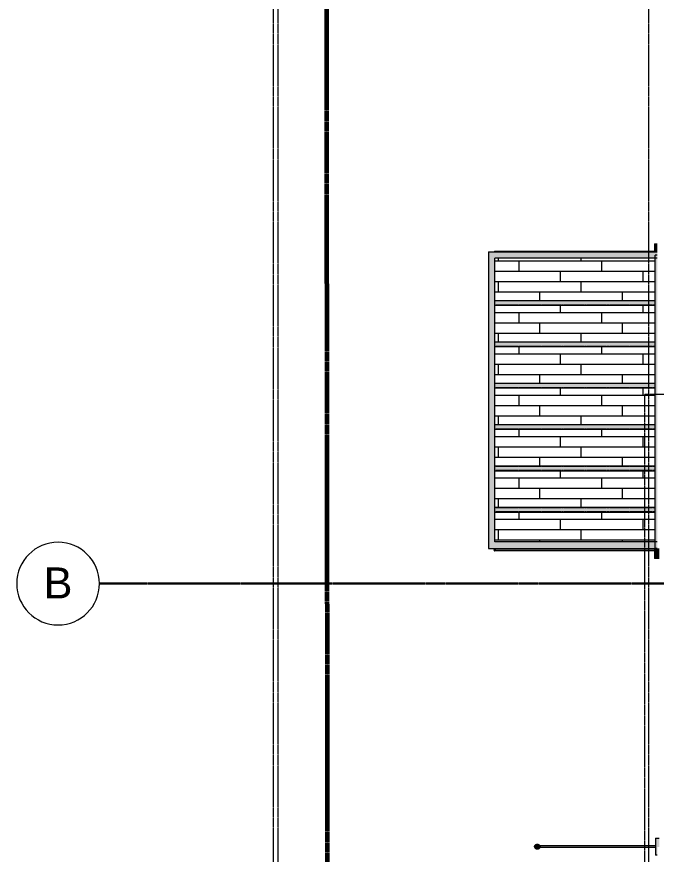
# Model space of a CAD drawing. Header units: inches. Extents: x -4110 to -1807, y 11006 to 12281.
# Drawn here: x -4109 to -3861.4, y 11430.5 to 11754.5 of the extents above; entities that cross this region are included whole.
import ezdxf

# ---------------------------------------------------------------- set-up
doc = ezdxf.new("R2010")
doc.units = ezdxf.units.IN
doc.header["$MEASUREMENT"] = 0
for name, pattern in [('Aligning Line 1_8_', [0.25, 0.125, -0.125]), ('Aligning Line 1_8__2_', [0.25, 0.125, -0.125]), ('Double Dash 3_8_', [1, 0.375, -0.125, 0.125, -0.125, 0.125, -0.125]), ('Grid Line 1_2_', [0.875, 0.5, -0.125, 0.125, -0.125]), ('Hidden 1_8_', [0.1875, 0.125, -0.0625])]:
    doc.linetypes.add(name, pattern=pattern)
for name, color, linetype, lineweight in [('0-1', 7, 'Continuous', 5), ('0-3', 7, 'Continuous', 9), ('0-4', 50, 'Double Dash 3_8_', 60), ('0-5', 165, 'Continuous', 5), ('A-FLOR-PATT-1', 35, 'Continuous', 9), ('A-WALL-4', 90, 'Continuous', 18), ('A-WALL-9', 255, 'Continuous', 18), ('C-PROP-LINE-1', 50, 'Double Dash 3_8_', 60), ('G-ANNO-SYMB-1', 147, 'Aligning Line 1_8_', 9), ('G-ANNO-SYMB-2', 147, 'Aligning Line 1_8__2_', 9), ('S-BEAM-1', 55, 'Continuous', 9), ('S-BEAM-2', 254, 'Continuous', 9), ('S-BEAM-3', 7, 'Continuous', 9), ('S-BEAM-4', 7, 'Hidden 1_8_', 9), ('S-BEAM-5', 50, 'Continuous', 60), ('S-GRID-1', 1, 'Grid Line 1_2_', 30), ('S-GRID-IDEN', 1, 'Continuous', 9), ('S-GRID-IDEN-1', 147, 'Continuous', 9)]:
    doc.layers.add(name, color=color, linetype=linetype, lineweight=lineweight)
doc.styles.add('Arial', font='arial.ttf', dxfattribs={"height": 12})

# ---------------------------------------------------------------- blocks, each defined once
blk = doc.blocks.new('CTR - 1st Phase - Unit Layouts_rvt-1-ENLARGED RCP - 2ND FLOOR PLAN - EAST')
at = {"layer": 'G-ANNO-SYMB-1'}
blk.add_line((-4009.53, 11070.36), (-4009.53, 12240.75), dxfattribs=at)
blk = doc.blocks.new('Walls 6 - Walls 1-3280336-ENLARGED RCP - 2ND FLOOR PLAN - EAST')
at = {"layer": 'S-BEAM-1'}
for points in [[(-3923.91, 11663.6), (-3923.6, 11663.6), (-3923.65, 11663.68), (-3923.83, 11663.78), (-3923.95, 11663.78), (-3924.1, 11663.68), (-3924.12, 11663.6), (-3923.95, 11663.6)], [(-3862.1, 11663.6), (-3862.1, 11663.79), (-3923.79, 11663.78), (-3923.65, 11663.68), (-3923.6, 11663.6), (-3867.13, 11663.6)]]:
    blk.add_hatch(color=256, dxfattribs=at).paths.add_polyline_path(points, flags=0)
at = {"layer": 'S-BEAM-2'}
blk.add_hatch(color=256, dxfattribs=at).paths.add_polyline_path([(-3862.1, 11663.6), (-3860.97, 11663.6), (-3860.97, 11666.66), (-3862.1, 11666.66), (-3862.1, 11663.6)], flags=0)
at = {"layer": 'S-BEAM-3'}
for p, q in [((-3923.87, 11663.79), (-3862.1, 11663.79)), ((-3862.1, 11666.66), (-3860.97, 11666.66)), ((-3862.1, 11666.66), (-3862.1, 11663.6))]:
    blk.add_line(p, q, dxfattribs=at)
for start_param, end_param in [(0, 1.047198), (5.235988, 6.283185)]:
    blk.add_ellipse((-3923.87, 11663.41), major_axis=(0, 0.375), ratio=0.850805, start_param=start_param, end_param=end_param, dxfattribs=at)
blk = doc.blocks.new('Walls 9 - Walls 1-3280345-ENLARGED RCP - 2ND FLOOR PLAN - EAST')
at = {"layer": 'S-BEAM-1'}
for points in [[(-3923.79, 11547.85), (-3923.65, 11547.95), (-3923.6, 11548.03), (-3923.56, 11548.26), (-3923.6, 11548.4), (-3923.65, 11548.48), (-3923.83, 11548.58), (-3923.95, 11548.58), (-3924.1, 11548.48), (-3924.15, 11548.4), (-3924.18, 11548.18), (-3924.15, 11548.03), (-3924.1, 11547.95), (-3923.95, 11547.85), (-3923.87, 11547.85)], [(-3923.87, 11547.84), (-3862.1, 11547.85), (-3862.1, 11548.59), (-3923.79, 11548.58), (-3923.65, 11548.48), (-3923.56, 11548.31), (-3923.56, 11548.12), (-3923.65, 11547.95), (-3923.79, 11547.85)]]:
    blk.add_hatch(color=256, dxfattribs=at).paths.add_polyline_path(points, flags=0)
at = {"layer": 'S-BEAM-2'}
blk.add_hatch(color=256, dxfattribs=at).paths.add_polyline_path([(-3860.22, 11544.96), (-3860.22, 11548.78), (-3862.1, 11548.78), (-3862.1, 11544.96), (-3860.67, 11544.96)], flags=0)
at = {"layer": 'S-BEAM-3'}
for p, q in [((-3923.87, 11548.59), (-3862.1, 11548.59)), ((-3862.1, 11547.84), (-3923.87, 11547.84)), ((-3862.1, 11548.78), (-3862.1, 11544.96)), ((-3860.22, 11544.96), (-3862.1, 11544.96))]:
    blk.add_line(p, q, dxfattribs=at)
for start_param, end_param in [(0, 3.141593), (3.141593, 6.283185)]:
    blk.add_ellipse((-3923.87, 11548.21), major_axis=(0, 0.375), ratio=0.850805, start_param=start_param, end_param=end_param, dxfattribs=at)
blk = doc.blocks.new('Walls 10 - Walls 3-3280360-ENLARGED RCP - 2ND FLOOR PLAN - EAST')
at = {"layer": 'A-WALL-9'}
for points in [[(-3926.09, 11548.78), (-3860.97, 11548.78), (-3860.97, 11548.95), (-3861.75, 11548.95), (-3861.75, 11551.31), (-3923.83, 11551.31), (-3923.83, 11661.07), (-3861.75, 11661.07), (-3861.75, 11662.28), (-3860.97, 11662.28), (-3860.97, 11663.6), (-3926.36, 11663.6), (-3926.36, 11548.78)], [(-3860.97, 11548.95), (-3860.97, 11662.28), (-3861.75, 11662.28), (-3861.75, 11548.95)]]:
    blk.add_hatch(color=256, dxfattribs=at).paths.add_polyline_path(points, flags=0)
at = {"layer": 'A-WALL-4'}
for p, q in [((-3926.36, 11663.6), (-3926.36, 11548.78)), ((-3926.36, 11663.6), (-3860.97, 11663.6)), ((-3860.97, 11661.07), (-3923.83, 11661.07)), ((-3923.83, 11551.31), (-3923.83, 11661.07)), ((-3860.97, 11662.28), (-3861.75, 11662.28)), ((-3861.75, 11548.95), (-3861.75, 11662.28)), ((-3860.97, 11551.31), (-3923.83, 11551.31)), ((-3926.36, 11548.78), (-3860.97, 11548.78)), ((-3861.75, 11548.95), (-3860.97, 11548.95))]:
    blk.add_line(p, q, dxfattribs=at)
blk = doc.blocks.new('CISC HSS Rectangular_CSA G40_21_ - HS102x51x4_8-3284483-ENLARGED RCP - 2ND FLOOR PLAN - EAST')
at = {"layer": 'S-BEAM-2'}
for points in [[(-0.62, 0.62), (30.02, 0.63), (30.02, 1), (-32.05, 1), (-32.05, 0.62)], [(-0.62, -0.62), (30.02, -0.62), (30.02, 0.62), (-32.05, 0.62), (-32.05, -0.62)], [(30.02, -1), (30.02, -0.62), (-32.05, -0.62), (-32.05, -1), (-0.62, -1)]]:
    blk.add_hatch(color=256, dxfattribs=at).paths.add_polyline_path(points, flags=0)
at = {"layer": 'S-BEAM-3'}
for p, q in [((-32.05, 1), (30.02, 1)), ((30.02, -1), (-32.05, -1))]:
    blk.add_line(p, q, dxfattribs=at)
at = {"layer": 'S-BEAM-4'}
for p, q in [((30.02, 0.81), (-32.05, 0.81)), ((30.02, -0.81), (-32.05, -0.81))]:
    blk.add_line(p, q, dxfattribs=at)
blk = doc.blocks.new('Walls 1 - Walls 1-3299424-ENLARGED RCP - 2ND FLOOR PLAN - EAST')
at = {"layer": 'S-BEAM-1'}
for points in [[(-3907.42, 11433.03), (-3907.2, 11433.08), (-3907.05, 11433.19), (-3907, 11433.31), (-3906.99, 11433.5), (-3907.05, 11433.62), (-3907.21, 11433.73), (-3907.42, 11433.78), (-3907.63, 11433.73), (-3907.78, 11433.61), (-3907.85, 11433.45), (-3907.79, 11433.21), (-3907.71, 11433.12), (-3907.52, 11433.04)], [(-3861.72, 11433.03), (-3861.72, 11433.78), (-3907.31, 11433.76), (-3907.12, 11433.68), (-3907, 11433.54), (-3906.98, 11433.36), (-3907.05, 11433.19), (-3907.21, 11433.07), (-3907.31, 11433.03), (-3867.13, 11433.03)]]:
    blk.add_hatch(color=256, dxfattribs=at).paths.add_polyline_path(points, flags=0)
at = {"layer": 'S-BEAM-2'}
blk.add_hatch(color=256, dxfattribs=at).paths.add_polyline_path([(-3860.97, 11430.15), (-3860.97, 11433.2), (-3860.22, 11433.2), (-3860.22, 11436.65), (-3861.72, 11436.65), (-3861.72, 11430.15)], flags=0)
at = {"layer": 'S-BEAM-3'}
for p, q in [((-3907.42, 11433.78), (-3861.72, 11433.78)), ((-3861.72, 11436.65), (-3860.22, 11436.65)), ((-3861.72, 11436.65), (-3861.72, 11430.15)), ((-3861.72, 11433.03), (-3907.42, 11433.03)), ((-3860.97, 11430.15), (-3861.72, 11430.15))]:
    blk.add_line(p, q, dxfattribs=at)
at = {"layer": 'S-BEAM-5', "flags": 128}
for points in [[(-3907.42, 11433.03), (-3907.52, 11433.04), (-3907.62, 11433.07), (-3907.71, 11433.12), (-3907.78, 11433.19), (-3907.83, 11433.27), (-3907.85, 11433.36), (-3907.85, 11433.45), (-3907.83, 11433.54), (-3907.78, 11433.62), (-3907.71, 11433.68), (-3907.62, 11433.73), (-3907.52, 11433.77), (-3907.42, 11433.78)], [(-3907.42, 11433.78), (-3907.31, 11433.77), (-3907.21, 11433.73), (-3907.12, 11433.68), (-3907.05, 11433.62), (-3907, 11433.54), (-3906.98, 11433.45), (-3906.98, 11433.36), (-3907, 11433.27), (-3907.05, 11433.19), (-3907.12, 11433.12), (-3907.21, 11433.07), (-3907.31, 11433.04), (-3907.42, 11433.03)]]:
    blk.add_lwpolyline(points, dxfattribs=at)
blk = doc.blocks.new('Family - ___-1878357-ENLARGED RCP - 2ND FLOOR PLAN - EAST')
at = {"layer": 'C-PROP-LINE-1'}
blk.add_line((-3989.42, 12089.69), (-3988.36, 11070.36), dxfattribs=at)
blk = doc.blocks.new('CTR - 1st Phase - Shell_rvt-1-ENLARGED RCP - 2ND FLOOR PLAN - EAST')
at = {"layer": 'A-FLOR-PATT-1'}
h = blk.add_hatch(dxfattribs=at)
h.set_pattern_fill('FP_29', color=256, style=0, pattern_type=2)
h.set_pattern_definition([(180, (-2298.484, 12196.139), (5e-16, 4), []), (90, (-2298.484, 12196.139), (8, 8), [4, -28]), (90, (-2314.484, 12200.139), (8, 8), [4, -28])])
h.paths.add_polyline_path([(-3923.83, 11551.31), (-3861.75, 11551.31), (-3861.75, 11562.75), (-3923.83, 11562.75), (-3923.83, 11564.75), (-3861.75, 11564.75), (-3861.75, 11578.75), (-3923.83, 11578.75), (-3923.83, 11580.75), (-3861.75, 11580.75), (-3861.75, 11594.75), (-3923.83, 11594.75), (-3923.83, 11596.75), (-3861.75, 11596.75), (-3861.75, 11610.75), (-3923.83, 11610.75), (-3923.83, 11612.75), (-3861.75, 11612.75), (-3861.75, 11626.75), (-3923.83, 11626.75), (-3923.83, 11628.75), (-3861.75, 11628.75), (-3861.75, 11642.75), (-3923.83, 11642.75), (-3923.83, 11644.75), (-3861.75, 11644.75), (-3861.75, 11661.07), (-3923.83, 11661.07), (-3923.83, 11552.91)], flags=0)
at = {"layer": '0-3'}
for name, p in [('Walls 6 - Walls 1-3280336-ENLARGED RCP - 2ND FLOOR PLAN - EAST', (0, 0)), ('Walls 10 - Walls 3-3280360-ENLARGED RCP - 2ND FLOOR PLAN - EAST', (0, 0)), ('CISC HSS Rectangular_CSA G40_21_ - HS102x51x4_8-3284483-ENLARGED RCP - 2ND FLOOR PLAN - EAST', (-3891.78, 11643.75)), ('CISC HSS Rectangular_CSA G40_21_ - HS102x51x4_8-3284483-ENLARGED RCP - 2ND FLOOR PLAN - EAST', (-3891.78, 11627.75)), ('CISC HSS Rectangular_CSA G40_21_ - HS102x51x4_8-3284483-ENLARGED RCP - 2ND FLOOR PLAN - EAST', (-3891.78, 11611.75)), ('CISC HSS Rectangular_CSA G40_21_ - HS102x51x4_8-3284483-ENLARGED RCP - 2ND FLOOR PLAN - EAST', (-3891.78, 11595.75)), ('CISC HSS Rectangular_CSA G40_21_ - HS102x51x4_8-3284483-ENLARGED RCP - 2ND FLOOR PLAN - EAST', (-3891.78, 11579.75)), ('CISC HSS Rectangular_CSA G40_21_ - HS102x51x4_8-3284483-ENLARGED RCP - 2ND FLOOR PLAN - EAST', (-3891.78, 11563.75)), ('Walls 9 - Walls 1-3280345-ENLARGED RCP - 2ND FLOOR PLAN - EAST', (0, 0)), ('Walls 1 - Walls 1-3299424-ENLARGED RCP - 2ND FLOOR PLAN - EAST', (0, 0))]:
    blk.add_blockref(name, p, dxfattribs=at)
at = {"layer": '0-4'}
blk.add_blockref('Family - ___-1878357-ENLARGED RCP - 2ND FLOOR PLAN - EAST', (0, 0), dxfattribs=at)
blk = doc.blocks.new('CTR - 1st Phase -Stairs _ Elevators_rvt-1-ENLARGED RCP - 2ND FLOOR PLAN - EAST')
at = {"layer": 'G-ANNO-SYMB-1'}
for p in [(-3865.75, 11388.71), (-3429.67, 11608.39)]:
    blk.add_line(p, (-3865.75, 11608.39), dxfattribs=at)
blk = doc.blocks.new('Grid - Grid Head - Circle-1738874-ENLARGED RCP - 2ND FLOOR PLAN - EAST')
at = {"layer": 'S-GRID-IDEN-1'}
for start, end in [(360, 180), (180, 360)]:
    blk.add_arc((0, 0), 0.25, start, end, dxfattribs=at)
blk = doc.blocks.new('CTR - 1st Phase - Structure_rvt-1-ENLARGED RCP - 2ND FLOOR PLAN - EAST')
at = {"layer": 'G-ANNO-SYMB-2'}
for p, q in [((-4007.78, 11070.36), (-4007.78, 12243.6)), ((-3864.19, 11070.36), (-3864.19, 12122.03))]:
    blk.add_line(p, q, dxfattribs=at)
at = {"layer": 'S-GRID-1'}
blk.add_line((-1807.14, 11535.19), (-4076.95, 11535.19), dxfattribs=at)
at = {"layer": '0-5', "xscale": 63.99999999999997, "yscale": 63.99999999999997, "zscale": 63.99999999999997, "rotation": 89.99999999999986}
blk.add_blockref('Grid - Grid Head - Circle-1738874-ENLARGED RCP - 2ND FLOOR PLAN - EAST', (-4092.95, 11535.19), dxfattribs=at)
at = {"layer": 'S-GRID-IDEN', "insert": (-4098.55, 11541.44), "char_height": 12, "width": 13.534, "attachment_point": 1, "style": 'Arial'}
blk.add_mtext('B', dxfattribs=at)

msp = doc.modelspace()

# ---------------------------------------------------------------- block references
at = {"layer": '0-1'}
for name in ['CTR - 1st Phase - Structure_rvt-1-ENLARGED RCP - 2ND FLOOR PLAN - EAST', 'CTR - 1st Phase -Stairs _ Elevators_rvt-1-ENLARGED RCP - 2ND FLOOR PLAN - EAST', 'CTR - 1st Phase - Shell_rvt-1-ENLARGED RCP - 2ND FLOOR PLAN - EAST', 'CTR - 1st Phase - Unit Layouts_rvt-1-ENLARGED RCP - 2ND FLOOR PLAN - EAST']:
    msp.add_blockref(name, (0, 0), dxfattribs=at)

doc.saveas('drawing.dxf')
